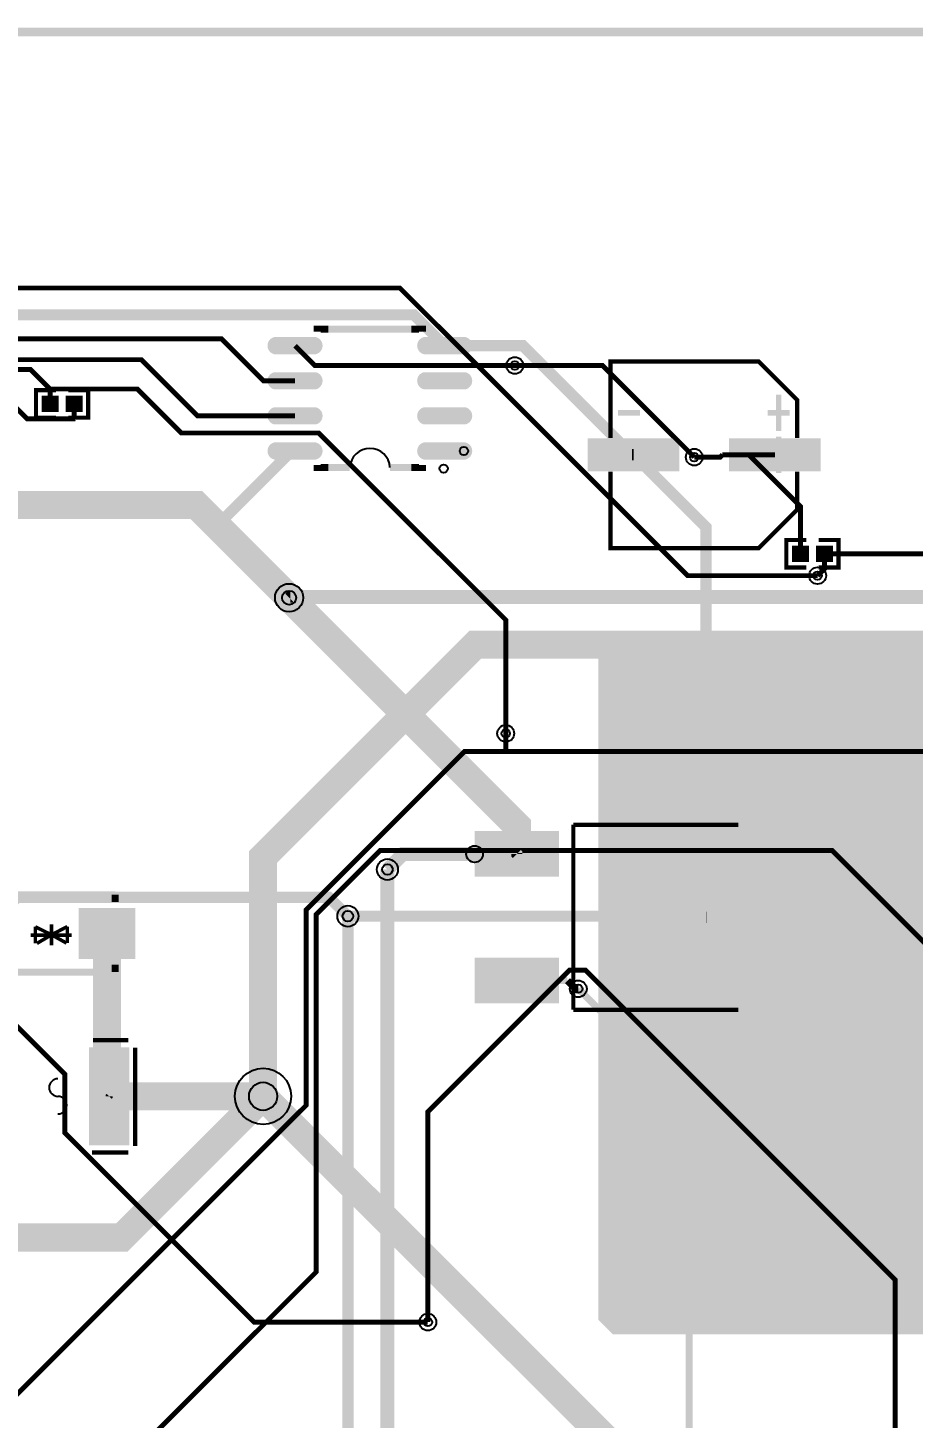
# Model space of a CAD drawing. Header units: millimetres. Extents: x 0 to 210, y -1 to 136.
# Drawn here: x 53.2 to 85.2, y 85.5 to 135.8 of the extents above; entities that cross this region are included whole.
import ezdxf

# ---------------------------------------------------------------- set-up
doc = ezdxf.new("R2010")
doc.units = ezdxf.units.MM
for name, color, linetype, true_color in [('BoardOutLine', 7, 'Continuous', 0xff00ff), ('BottomLayer', 7, 'Continuous', 0x0000ff), ('Document', 7, 'Continuous', 0xffffff), ('Hole', 7, 'Continuous', 0x222222), ('Multi-Layer', 7, 'Continuous', 0xc0c0c0), ('TopLayer', 7, 'Continuous', 0xff0000), ('TopPasteMaskLayer', 7, 'Continuous', 0x808080), ('TopSilkLayer', 7, 'Continuous', 0xffcc00), ('TopSolderMaskLayer', 7, 'Continuous', 0x800080)]:
    doc.layers.add(name, color=color, linetype=linetype, true_color=true_color)

msp = doc.modelspace()

# ---------------------------------------------------------------- hatches: boundary and pattern name
at = {"layer": 'Document'}
for points in [[(80.43731267462522, 119.64884429768858), (80.43731267462522, 120.9688341376683), (80.2393192786385, 120.9688341376683), (80.2393192786385, 119.64884429768858)], [(74.53030226060423, 120.2098298196596), (74.53030226060423, 120.40784861569728), (75.32230124460239, 120.40784861569728), (75.32230124460239, 120.2098298196596)], [(80.73431546863094, 120.2098298196596), (80.73431546863094, 120.40784861569728), (79.94231648463278, 120.40784861569728), (79.94231648463278, 120.2098298196596)]]:
    msp.add_hatch(color=256, dxfattribs=at).paths.add_polyline_path(points)
at = {"layer": 'TopLayer'}
for points in [[(62.16111252222504, 123.97180594361178, -0.7853981633974483), (62.16111252222504, 124.54020828041645), (63.54292608585183, 124.54020828041645, -0.7853981633974483), (63.54292608585183, 123.97180594361178)], [(67.57132334264656, 123.97180594361178, -0.7853981633974483), (67.57132334264656, 124.54020828041645), (68.95313690627381, 124.54020828041645, -0.7853981633974483), (68.95313690627381, 123.97180594361178)], [(62.16111252222504, 122.70180340360672, -0.7853981633974483), (62.16111252222504, 123.27020574041138), (63.54292608585183, 123.27020574041138, -0.7853981633974483), (63.54292608585183, 122.70180340360672)], [(67.57132334264656, 122.70180340360672, -0.7853981633974483), (67.57132334264656, 123.27020574041138), (68.95313690627381, 123.27020574041138, -0.7853981633974483), (68.95313690627381, 122.70180340360672)], [(54.28188976377942, 121.8778003556007), (54.28188976377942, 122.41780543561094), (53.716256032511865, 122.41780543561094), (53.716256032511865, 121.8778003556007)], [(54.58191516383022, 121.8778003556007), (54.58191516383022, 122.41780543561094), (55.14754889509777, 122.41780543561094), (55.14754889509777, 121.8778003556007)], [(62.16111252222504, 121.43180086360165, -0.7853981633974483), (62.16111252222504, 122.00020320040632), (63.54292608585183, 122.00020320040632, -0.7853981633974483), (63.54292608585183, 121.43180086360165)], [(67.57132334264656, 121.43180086360165, -0.7853981633974483), (67.57132334264656, 122.00020320040632), (68.95313690627381, 122.00020320040632, -0.7853981633974483), (68.95313690627381, 121.43180086360165)], [(62.16111252222504, 120.16179832359659, -0.7853981633974483), (62.16111252222504, 120.73020066040125), (63.54292608585183, 120.73020066040125, -0.7853981633974483), (63.54292608585183, 120.16179832359659)], [(67.57132334264656, 120.16179832359659, -0.7853981633974483), (67.57132334264656, 120.73020066040125), (68.95313690627381, 120.73020066040125, -0.7853981633974483), (68.95313690627381, 120.16179832359659)], [(76.72230124460248, 119.7338328676658), (73.46230632461265, 119.7338328676658), (73.46230632461265, 120.88384556769108), (76.72230124460248, 120.88384556769108)], [(81.83228346456667, 119.7338328676658), (78.57228854457685, 119.7338328676658), (78.57228854457685, 120.88384556769108), (81.83228346456667, 120.88384556769108)], [(81.40914401828786, 116.99743459486922), (81.40914401828786, 116.45742951485897), (80.84351028702054, 116.45742951485897), (80.84351028702054, 116.99743459486922)], [(81.70916941833866, 116.99743459486922), (81.70916941833866, 116.45742951485897), (82.27480314960599, 116.45742951485897), (82.27480314960599, 116.99743459486922)], [(73.81254762509502, 113.8938277876556), (73.81254762509502, 89.02717805435611), (74.34594869189732, 88.49377698755404), (90.75438150876289, 88.49377698755404), (90.98298196596397, 88.72237744475478), (90.98298196596397, 113.43662687325377), (90.47498094996195, 113.9446278892558)], [(72.3716281432562, 105.0704343408687), (69.3716281432562, 105.0704343408687), (69.3716281432562, 106.67043434086861), (72.3716281432562, 106.67043434086861)], [(80.81968503936992, 100.68036576073155), (74.6196850393701, 100.68036576073155), (74.6196850393701, 106.48036576073162), (80.81968503936992, 106.48036576073162)], [(55.05090170180324, 103.89616459232911), (57.05090170180324, 103.89616459232911), (57.05090170180324, 102.09616459232916), (55.05090170180324, 102.09616459232916)], [(72.37165354330682, 100.49029718059433), (69.37165354330705, 100.49029718059433), (69.37165354330705, 102.09029718059435), (72.37165354330682, 102.09029718059435)], [(55.42951485902972, 98.85295910591822), (55.42951485902972, 95.35374650749293), (56.83616967233911, 95.35374650749293), (56.83616967233911, 98.85295910591822)]]:
    msp.add_hatch(color=256, dxfattribs=at).paths.add_polyline_path(points)
at = {"layer": 'TopPasteMaskLayer'}
for points in [[(62.16111252222504, 123.97180594361178, -0.7853981633974483), (62.16111252222504, 124.54020828041645), (63.54292608585183, 124.54020828041645, -0.7853981633974483), (63.54292608585183, 123.97180594361178)], [(67.57132334264656, 123.97180594361178, -0.7853981633974483), (67.57132334264656, 124.54020828041645), (68.95313690627381, 124.54020828041645, -0.7853981633974483), (68.95313690627381, 123.97180594361178)], [(62.16111252222504, 122.70180340360672, -0.7853981633974483), (62.16111252222504, 123.27020574041138), (63.54292608585183, 123.27020574041138, -0.7853981633974483), (63.54292608585183, 122.70180340360672)], [(67.57132334264656, 122.70180340360672, -0.7853981633974483), (67.57132334264656, 123.27020574041138), (68.95313690627381, 123.27020574041138, -0.7853981633974483), (68.95313690627381, 122.70180340360672)], [(54.29690119380234, 121.91780543561094), (54.29690119380234, 122.3778003556007), (54.25689611379198, 122.41780543561094), (53.756261112522225, 122.41780543561094), (53.716256032511865, 122.3778003556007), (53.716256032511865, 121.91780543561094), (53.756261112522225, 121.8778003556007), (54.25689611379198, 121.8778003556007)], [(54.56690373380752, 121.91780543561094), (54.56690373380752, 122.3778003556007), (54.60690881381743, 122.41780543561094), (55.10754381508741, 122.41780543561094), (55.14754889509777, 122.3778003556007), (55.14754889509777, 121.91780543561094), (55.10754381508741, 121.8778003556007), (54.60690881381743, 121.8778003556007)], [(62.16111252222504, 121.43180086360165, -0.7853981633974483), (62.16111252222504, 122.00020320040632), (63.54292608585183, 122.00020320040632, -0.7853981633974483), (63.54292608585183, 121.43180086360165)], [(67.57132334264656, 121.43180086360165, -0.7853981633974483), (67.57132334264656, 122.00020320040632), (68.95313690627381, 122.00020320040632, -0.7853981633974483), (68.95313690627381, 121.43180086360165)], [(62.16111252222504, 120.16179832359659, -0.7853981633974483), (62.16111252222504, 120.73020066040125), (63.54292608585183, 120.73020066040125, -0.7853981633974483), (63.54292608585183, 120.16179832359659)], [(67.57132334264656, 120.16179832359659, -0.7853981633974483), (67.57132334264656, 120.73020066040125), (68.95313690627381, 120.73020066040125, -0.7853981633974483), (68.95313690627381, 120.16179832359659)], [(76.72230124460248, 119.7338328676658), (73.46230632461265, 119.7338328676658), (73.46230632461265, 120.88384556769108), (76.72230124460248, 120.88384556769108)], [(81.83228346456667, 119.7338328676658), (78.57228854457685, 119.7338328676658), (78.57228854457685, 120.88384556769108), (81.83228346456667, 120.88384556769108)], [(81.42415544831078, 116.95742951485909), (81.42415544831078, 116.49743459486922), (81.38415036830065, 116.45742951485897), (80.88351536703044, 116.45742951485897), (80.84351028702054, 116.49743459486922), (80.84351028702054, 116.95742951485909), (80.88351536703044, 116.99743459486922), (81.38415036830065, 116.99743459486922)], [(81.69415798831596, 116.95742951485909), (81.69415798831596, 116.49743459486922), (81.73416306832587, 116.45742951485897), (82.23479806959608, 116.45742951485897), (82.27480314960599, 116.49743459486922), (82.27480314960599, 116.95742951485909), (82.23479806959608, 116.99743459486922), (81.73416306832587, 116.99743459486922)], [(72.3716281432562, 105.0704343408687), (69.3716281432562, 105.0704343408687), (69.3716281432562, 106.67043434086861), (72.3716281432562, 106.67043434086861)], [(80.81968503936992, 100.68036576073155), (74.6196850393701, 100.68036576073155), (74.6196850393701, 106.48036576073162), (80.81968503936992, 106.48036576073162)], [(55.05090170180324, 103.89616459232911), (57.05090170180324, 103.89616459232911), (57.05090170180324, 102.09616459232916), (55.05090170180324, 102.09616459232916)], [(72.37165354330682, 100.49029718059433), (69.37165354330705, 100.49029718059433), (69.37165354330705, 102.09029718059435), (72.37165354330682, 102.09029718059435)], [(55.42951485902972, 98.7529591059182), (55.42951485902972, 97.798221996444), (55.52951485902963, 97.69822199644398), (55.80777241554483, 97.69822199644398), (55.90777241554474, 97.59822199644407), (55.90777241554474, 96.6084836169673), (55.80777241554483, 96.50848361696728), (55.52951485902963, 96.50848361696728), (55.42951485902972, 96.40848361696726), (55.42951485902972, 95.45374650749295), (55.52951485902963, 95.35374650749293), (56.7361696723392, 95.35374650749293), (56.83616967233911, 95.45374650749295), (56.83616967233911, 98.7529591059182), (56.7361696723392, 98.85295910591822), (55.52951485902963, 98.85295910591822)]]:
    msp.add_hatch(color=256, dxfattribs=at).paths.add_polyline_path(points)
at = {"layer": 'TopSilkLayer'}
for points in [[(80.43731267462522, 121.16685293370585), (80.43731267462522, 122.48684277368557), (80.2393192786385, 122.48684277368557), (80.2393192786385, 121.16685293370585)], [(74.53030226060423, 121.72783845567687), (74.53030226060423, 121.9258318516637), (75.32230124460239, 121.9258318516637), (75.32230124460239, 121.72783845567687)], [(80.73431546863094, 121.72783845567687), (80.73431546863094, 121.9258318516637), (79.94231648463278, 121.9258318516637), (79.94231648463278, 121.72783845567687)]]:
    msp.add_hatch(color=256, dxfattribs=at).paths.add_polyline_path(points)
at = {"layer": 'TopSolderMaskLayer'}
for points in [[(62.09936377061081, 123.94640589281168, -0.7853981633974483), (62.09936377061081, 124.56560833121655), (63.60467483746629, 124.56560833121655, -0.7853981633974483), (63.60467483746629, 123.94640589281168)], [(67.50957459103188, 123.94640589281168, -0.7853981633974483), (67.50957459103188, 124.56560833121655), (69.01488565788827, 124.56560833121655, -0.7853981633974483), (69.01488565788827, 123.94640589281168)], [(62.09936377061081, 122.67640335280662, -0.7853981633974483), (62.09936377061081, 123.29560579121149), (63.60467483746629, 123.29560579121149, -0.7853981633974483), (63.60467483746629, 122.67640335280662)], [(67.50957459103188, 122.67640335280662, -0.7853981633974483), (67.50957459103188, 123.29560579121149), (69.01488565788827, 123.29560579121149, -0.7853981633974483), (69.01488565788827, 122.67640335280662)], [(54.30728753347921, 121.85240030480065), (54.30728753347921, 122.44320548641099), (53.69085598171182, 122.44320548641099), (53.69085598171182, 121.85240030480065)], [(54.556517394130196, 121.85240030480065), (54.556517394130196, 122.44320548641099), (55.17294894589804, 122.44320548641099), (55.17294894589804, 121.85240030480065)], [(62.09936377061081, 121.40640081280155, -0.7853981633974483), (62.09936377061081, 122.02560325120642), (63.60467483746629, 122.02560325120642, -0.7853981633974483), (63.60467483746629, 121.40640081280155)], [(67.50957459103188, 121.40640081280155, -0.7853981633974483), (67.50957459103188, 122.02560325120642), (69.01488565788827, 122.02560325120642, -0.7853981633974483), (69.01488565788827, 121.40640081280155)], [(62.09936377061081, 120.13639827279648, -0.7853981633974483), (62.09936377061081, 120.75560071120135), (63.60467483746629, 120.75560071120135, -0.7853981633974483), (63.60467483746629, 120.13639827279648)], [(67.50957459103188, 120.13639827279648, -0.7853981633974483), (67.50957459103188, 120.75560071120135), (69.01488565788827, 120.75560071120135, -0.7853981633974483), (69.01488565788827, 120.13639827279648)], [(76.74770129540275, 119.70843281686564), (73.43690627381238, 119.70843281686564), (73.43690627381238, 120.90924561849124), (76.74770129540275, 120.90924561849124)], [(81.85768351536694, 119.70843281686564), (78.5468884937768, 119.70843281686564), (78.5468884937768, 120.90924561849124), (81.85768351536694, 120.90924561849124)], [(81.43454178798788, 117.02283464566926), (81.43454178798788, 116.43202946405893), (80.81811023622026, 116.43202946405893), (80.81811023622026, 117.02283464566926)], [(81.68377164863887, 117.02283464566926), (81.68377164863887, 116.43202946405893), (82.30020320040626, 116.43202946405893), (82.30020320040626, 117.02283464566926)], [(72.39702905427293, 105.04503429006866), (69.34622895267285, 105.04503429006866), (69.34622895267285, 106.69583439166877), (72.39702905427293, 106.69583439166877)], [(80.84508509017019, 100.6549657099315), (74.59428498856983, 100.6549657099315), (74.59428498856983, 106.50576581153166), (80.84508509017019, 106.50576581153166)], [(55.0255016510032, 103.92156464312916), (57.07630175260351, 103.92156464312916), (57.07630175260351, 102.07076454152912), (55.0255016510032, 102.07076454152912)], [(72.39705488443224, 100.46489712979428), (69.34625478283215, 100.46489712979428), (69.34625478283215, 102.11569723139439), (72.39705488443224, 102.11569723139439)], [(55.40411159773589, 98.87835915671826), (55.40411159773589, 95.32834645669288), (56.861565595361526, 95.32834645669288), (56.861565595361526, 98.87835915671826)]]:
    msp.add_hatch(color=256, dxfattribs=at).paths.add_polyline_path(points)

# ---------------------------------------------------------------- linework, layer by layer
at = {"layer": 'BoardOutLine', "const_width": 0.25400050800101603}
msp.add_lwpolyline([(-0.08600457200918754, 135.62519685039376), (209.9139954279908, 135.62519685039376), (209.9139954279908, -0.3748031496063504), (-0.08600457200918754, -0.3748031496063504), (-0.08600457200918754, 135.62519685039376)], close=True, dxfattribs=at)
at = {"layer": 'BottomLayer'}
for points, const_width in [([(19.900304800609547, 130.78394716789433), (22.833248666497184, 133.71689103378208), (28.402717805435486, 133.71689103378208), (35.777114554229, 126.34249428498856), (66.63970027940059, 126.34249428498856), (77.04483108966224, 115.93736347472702), (81.74511049022067, 115.93736347472702)], 0.17780035560071122), ([(77.28689357378698, 120.22311404622815), (73.9709169418336, 123.53909067818131), (70.795402590805, 123.53909067818131)], 0.17780035560071122), ([(62.68691897383792, 115.16278892557784), (139.6135128270255, 115.16278892557784), (144.95768351536685, 109.81861823723648), (144.95768351536685, 40.00403860807717), (142.13827787655578, 37.18463296926598), (140.7666751333502, 37.18463296926598)], 0.5080010160020321), ([(62.686944373888764, 115.16291592583184), (62.661036322072505, 115.16291592583184), (62.636652273304435, 115.13853187706377)], 0.40640081280162565), ([(62.686944373888764, 115.16291592583184), (139.61353822707633, 115.16291592583184), (144.9577089154177, 109.81874523749048), (144.9577089154177, 105.61579883159766)], 0.40640081280162565), ([(61.6968249936499, 97.1043688087376), (61.6968249936499, 105.76591313182632), (68.14833629667237, 112.2174244348488), (69.36753873507723, 113.43662687325377), (133.045466090932, 113.43662687325377)], 1.0160020320040641), ([(61.69685039370074, 97.1044958089916), (61.69685039370074, 105.76591313182632), (69.36766573533146, 113.43672847345692), (104.21018542037086, 113.43672847345692)], 0.25400050800101603), ([(70.46875793751587, 110.23073406146807), (70.46875793751587, 109.57871475742957)], 0.17780035560071122), ([(70.46875793751587, 109.57871475742957), (68.97879095758185, 109.57871475742957), (63.25742951485881, 103.85735331470664), (63.25742951485881, 96.78242316484636), (50.43014986029971, 83.95514351028703), (50.08928117856226, 83.95514351028703), (42.417703835407565, 76.28356616713234), (42.417703835407565, 69.95082550165102)], 0.17780035560071122), ([(70.46875793751587, 109.57871475742957), (86.38519177038324, 109.57871475742957), (91.93586487172956, 104.02804165608325)], 0.17780035560071122), ([(55.83375666751317, 82.96809753619505), (63.615062230124295, 90.74940309880628), (63.615062230124295, 103.68488696977386), (65.92773685547377, 105.9975615951231), (82.26784353568678, 105.9975615951231), (92.50812801625602, 95.7572771145542)], 0.17780035560071122), ([(72.89824739649475, 69.951714503429), (66.19253238506462, 76.65742951485902), (66.19253238506462, 105.30861061722123)], 0.5080010160020321), ([(72.89827279654537, 69.951587503175), (66.19240538481063, 76.65745491490986), (66.19240538481063, 105.30871221742439)], 0.40640081280162565), ([(66.19265938531862, 105.30871221742439), (66.19240538481063, 105.30871221742439)], 0.40640081280162565), ([(70.35775971551948, 69.95082550165102), (64.76314452628912, 75.54544069088138), (64.76314452628912, 103.62037084074166)], 0.40640081280162565), ([(84.54800609601216, 66.82433324866645), (84.54800609601216, 90.47127254254508), (73.3559817119633, 101.66329692659383), (72.77254254508489, 101.66329692659383), (67.65163830327651, 96.54239268478534), (67.65163830327651, 88.93888747777498)], 0.17780035560071122), ([(76.98768097536185, 59.8172212344424), (77.10020320040644, 59.929743459486986), (77.10020320040644, 96.98663957327915), (73.09232918465818, 100.99451358902718)], 0.25400050800101603), ([(61.696723393446746, 97.10439420878834), (56.59131318262621, 91.99898399796791), (34.08686817373632, 91.99898399796791), (25.933299466598783, 83.8454152908306), (25.933299466598783, 79.70533401066803)], 1.0160020320040641), ([(61.69685039370074, 97.1044958089916), (56.591440182880206, 91.99908559817118), (34.08699517399032, 91.99908559817118)], 0.25400050800101603)]:
    msp.add_lwpolyline(points, dxfattribs=dict(at, const_width=const_width))
at = {"layer": 'Document'}
for centre, radius in [((68.95717551435087, 120.44599949199892), 0.15011430022860048), ((69.34274828549633, 105.86637033274064), 0.29997459994919995)]:
    msp.add_circle(centre, radius, dxfattribs=at)
at = {"layer": 'Hole'}
for centre, radius in [((70.79537719075415, 123.53896367792731), 0.15240030480060962), ((77.28686817373614, 120.22298704597415), 0.15240030480060962), ((81.74508509017005, 115.93723647447291), 0.15240030480060962), ((62.63662687325359, 115.13840487680977), 0.25400050800101603), ((70.46873253746503, 110.23060706121407), 0.15240030480060962), ((66.19263398526778, 105.30858521717039), 0.19050038100076203), ((64.76311912623828, 103.62024384048766), 0.19050038100076203), ((73.09230378460734, 100.99438658877318), 0.15240030480060962), ((61.6968249936499, 97.1043688087376), 0.5080010160020321), ((67.65161290322567, 88.93876047752087), 0.15240030480060962)]:
    msp.add_circle(centre, radius, dxfattribs=at)
at = {"layer": 'Multi-Layer'}
for centre, radius in [((70.79537719075415, 123.53896367792731), 0.30480060960121924), ((77.28686817373614, 120.22298704597415), 0.30480060960121924), ((81.74508509017005, 115.93723647447291), 0.30480060960121924), ((62.63662687325359, 115.13840487680977), 0.5080010160020321), ((70.46873253746503, 110.23060706121407), 0.30480060960121924), ((66.19263398526778, 105.30858521717039), 0.38100076200152405), ((64.76311912623828, 103.62024384048766), 0.38100076200152405), ((73.09230378460734, 100.99438658877318), 0.30480060960121924), ((61.6968249936499, 97.1043688087376), 1.0160020320040641), ((67.65161290322567, 88.93876047752087), 0.30480060960121924)]:
    msp.add_circle(centre, radius, dxfattribs=at)
at = {"layer": 'TopLayer'}
for points, const_width in [([(62.852044704089394, 121.71612903225798), (59.32626365252713, 121.71612903225798), (57.29324358648705, 123.74914909829818), (46.381127762255346, 123.74914909829818), (42.985648971297906, 127.14462788925584), (42.985648971297906, 128.81569723139444), (42.58940817881626, 129.21193802387597), (42.00292100584193, 129.21193802387597), (41.510414020827966, 128.71943103886213), (31.964058928117765, 128.71943103886213), (30.48272796545575, 130.2007620015239), (28.70167640335285, 130.2007620015239)], 0.17780035560071122), ([(51.25946151892276, 125.36967233934467), (67.14871729743459, 125.36967233934467), (68.26225552451092, 124.25613411226823)], 0.40640081280162565), ([(62.852044704089394, 122.98613157226316), (61.709804419608645, 122.98613157226316), (60.193675387350595, 124.50226060452121), (52.78905257810493, 124.50226060452121)], 0.17780035560071122), ([(62.852044704089394, 124.25613411226823), (63.56908813817631, 123.53909067818131), (70.795402590805, 123.53909067818131)], 0.17780035560071122), ([(68.26225552451092, 124.25613411226823), (71.08674117348232, 124.25613411226823), (75.03390906781806, 120.30896621793238)], 0.40640081280162565), ([(53.999110998221795, 122.68488696977397), (53.29248158496284, 123.3915163830327), (43.53454406908804, 123.3915163830327), (43.254635509270884, 123.67142494284997)], 0.17780035560071122), ([(70.46875793751587, 110.23073406146807), (70.46875793751587, 114.33741427482857), (63.70828041656068, 121.09789179578365), (58.73698247396487, 121.09789179578365), (57.14820929641837, 122.68666497332993), (54.00088900177798, 122.68666497332993), (53.999110998221795, 122.68488696977397)], 0.17780035560071122), ([(53.999110998221795, 122.14792989585987), (53.999110998221795, 122.68488696977397)], 0.17780035560071122), ([(52.52641605283202, 122.25130810261612), (53.168529337058544, 121.6091948183896), (54.86296672593312, 121.6091948183896), (54.8647447294893, 121.61097282194567)], 0.17780035560071122), ([(54.8647447294893, 122.14792989585987), (54.8647447294893, 121.61097282194567)], 0.17780035560071122), ([(62.852044704089394, 120.44612649225292), (62.73266446532875, 120.44612649225292), (60.03086106172191, 117.74432308864618)], 0.40640081280162565), ([(75.09232918465818, 120.30896621793238), (75.03390906781806, 120.30896621793238)], 0.40640081280162565), ([(77.70701041402071, 103.58049276098541), (77.70701041402071, 117.69428498856996), (75.09232918465818, 120.30896621793238)], 0.40640081280162565), ([(77.28689357378698, 120.22311404622815), (78.21958343916685, 120.22311404622815), (78.3054356108712, 120.30896621793238)], 0.17780035560071122), ([(79.2538735077469, 120.30896621793238), (78.3054356108712, 120.30896621793238)], 0.17780035560071122), ([(80.2023114046226, 120.30896621793238), (79.2538735077469, 120.30896621793238)], 0.17780035560071122), ([(79.2538735077469, 120.30896621793238), (81.12636525273047, 118.43647447294893), (81.12636525273047, 116.72755905511815)], 0.17780035560071122), ([(32.893040386080656, 110.48082296164591), (34.34089408178784, 111.9286004572009), (34.34089408178784, 117.75461010922015), (35.0774701549401, 118.49126238252472), (59.28366776733537, 118.49126238252472), (70.87106934213853, 106.90386080772157), (70.87106934213853, 105.87145034290074)], 1.0160020320040641), ([(32.892938785877504, 110.48092456184918), (34.340995681991444, 111.9287274574549), (34.340995681991444, 117.75473710947415), (35.0775971551941, 118.49133858267714), (59.283591567183066, 118.49133858267714), (60.03086106172191, 117.74432308864618)], 0.40640081280162565), ([(60.03086106172191, 117.74432308864618), (62.636652273304435, 115.13853187706377)], 0.40640081280162565), ([(81.74511049022067, 115.93736347472702), (81.99199898399797, 116.18425196850387), (81.99199898399797, 116.72755905511815)], 0.17780035560071122), ([(81.99199898399797, 116.72755905511815), (88.23355346710673, 116.72755905511815), (91.93586487172956, 113.02524765049532), (91.93586487172956, 112.39812039624076)], 0.17780035560071122), ([(62.636652273304435, 115.13853187706377), (70.87109474218937, 106.90383540767084), (70.87109474218937, 105.87157734315463)], 0.40640081280162565), ([(66.19253238506462, 105.30861061722123), (66.75539751079509, 105.87147574295147), (70.87109474218937, 105.87147574295147)], 0.5080010160020321), ([(66.19265938531862, 105.30871221742439), (66.75552451104909, 105.87157734315463), (70.87109474218937, 105.87157734315463)], 0.40640081280162565), ([(70.87160274320536, 105.87056134112265), (70.87109474218937, 105.87106934213864), (70.87109474218937, 105.87157734315463)], 0.40640081280162565), ([(66.19240538481063, 105.30871221742439), (66.19265938531862, 105.30871221742439)], 0.40640081280162565), ([(64.76314452628912, 103.62037084074166), (64.08039116078226, 104.30312420624841), (52.80505461010898, 104.30312420624841), (52.05143510287007, 103.54950469900939)], 0.40640081280162565), ([(64.76314452628912, 103.62037084074166), (74.17310134620266, 103.62037084074166), (74.21297942595879, 103.58049276098541)], 0.40640081280162565), ([(77.70701041402071, 103.58049276098541), (74.21297942595879, 103.58049276098541)], 0.40640081280162565), ([(77.71971043942062, 103.58049276098541), (77.70701041402071, 103.58049276098541)], 0.40640081280162565), ([(77.71971043942062, 103.58049276098541), (81.22644145288291, 103.58049276098541)], 0.40640081280162565), ([(81.22644145288291, 103.58049276098541), (81.22644145288291, 101.7991871983744), (83.59525019050034, 99.43037846075686)], 0.40640081280162565), ([(22.492887985775724, 87.22235204470417), (24.510160020319972, 85.20508001016003), (42.09283718567417, 85.20508001016003), (44.64351028702049, 87.75575311150624), (44.64351028702049, 103.21905003810002), (44.83375666751317, 103.40929641859282), (49.03009906019793, 103.40929641859282), (54.53175006350011, 97.90764541529086), (54.53175006350011, 95.78293116586235), (61.37579375158748, 88.93888747777498), (67.65163830327651, 88.93888747777498)], 0.17780035560071122), ([(56.13319786639545, 97.1043688087376), (56.051308102616076, 97.1862585725172), (56.051308102616076, 102.99720599441196)], 1.0160020320040641), ([(56.05143510287007, 100.97597155194308), (56.050927101854086, 100.97647955295906), (56.050927101854086, 102.99629159258325)], 0.25400050800101603), ([(56.05143510287007, 100.97597155194308), (56.05143510287007, 102.99730759461522)], 0.25400050800101603), ([(56.133223266446294, 97.1044958089916), (56.05143510287007, 97.18628397256794), (56.05143510287007, 100.97597155194308)], 0.25400050800101603), ([(70.87160274320536, 101.29042418084839), (72.70218440436861, 101.29042418084839)], 0.25400050800101603), ([(73.09232918465818, 100.99451358902718), (72.99809499618982, 100.99451358902718), (72.70218440436861, 101.29042418084839)], 0.25400050800101603), ([(83.59525019050034, 99.43037846075686), (86.53937007873992, 96.48625857251716), (91.73215646431277, 96.48625857251716)], 0.40640081280162565), ([(56.13335026670029, 97.10439420878834), (61.696723393446746, 97.10439420878834), (75.43825247650489, 83.3628651257302), (75.43825247650489, 69.951714503429)], 1.0160020320040641), ([(56.1329692659383, 97.10347980695951), (56.133223266446294, 97.10373380746762), (56.133223266446294, 97.1044958089916)], 0.25400050800101603), ([(56.133477266954515, 97.1044958089916), (56.133223266446294, 97.1044958089916)], 0.25400050800101603), ([(56.133477266954515, 97.1044958089916), (61.69685039370074, 97.1044958089916)], 0.25400050800101603), ([(61.69685039370074, 97.1044958089916), (75.4382778765555, 83.36281432562862), (75.4382778765555, 74.46746253492506)], 0.25400050800101603)]:
    msp.add_lwpolyline(points, dxfattribs=dict(at, const_width=const_width))
at = {"layer": 'TopSilkLayer', "const_width": 0.25400050800101603}
msp.add_lwpolyline([(134.29626619253213, 64.20121920243832), (28.09639319278631, 64.20121920243832), (28.09639319278631, 135.5662433324867), (134.29626619253213, 135.5662433324867), (134.29626619253213, 64.20121920243832)], close=True, dxfattribs=at)
at = {"layer": 'TopSilkLayer'}
for points, const_width in [([(64.05712471424931, 124.85100330200657), (63.65212090424188, 124.85100330200657), (63.65212090424188, 124.7595885191771)], 0.25400050800101603), ([(64.05712471424931, 124.85100330200657), (67.05712471424931, 124.85100330200657)], 0.25400050800101603), ([(67.05712471424931, 124.85100330200657), (67.46212852425697, 124.85100330200657), (67.46212852425697, 124.7595885191771)], 0.25400050800101603), ([(74.256134112268, 120.91625603251202), (74.256134112268, 123.68501397002797), (79.6123444246889, 123.68501397002797), (81.00848361696717, 122.28887477774947), (81.00848361696717, 120.91625603251202)], 0.15240030480060962), ([(54.20568961137906, 121.64919989839973), (53.48765557531124, 121.64919989839973), (53.48765557531124, 122.64640589281169), (54.20568961137906, 122.64640589281169)], 0.15240030480060962), ([(54.65811531623058, 121.64919989839973), (55.376149352298626, 121.64919989839973), (55.376149352298626, 122.64640589281169), (54.65811531623058, 122.64640589281169)], 0.15240030480060962), ([(64.05712471424931, 119.85100330200657), (63.65212090424188, 119.85100330200657), (63.65212090424188, 119.94241808483616)], 0.25400050800101603), ([(64.05712471424931, 119.85100330200657), (64.83083566167124, 119.85100330200657)], 0.25400050800101603), ([(67.05712471424931, 119.85100330200657), (66.28369316738622, 119.85100330200657)], 0.25400050800101603), ([(67.05712471424931, 119.85100330200657), (67.46212852425697, 119.85100330200657), (67.46212852425697, 119.94241808483616)], 0.25400050800101603), ([(74.256134112268, 119.70142240284474), (74.256134112268, 116.93266446532891), (79.6123444246889, 116.93266446532891), (81.00848361696717, 118.3288036576073), (81.00848361696717, 119.70142240284474)], 0.15240030480060962), ([(81.3329438658875, 117.22603505207007), (80.61490982981945, 117.22603505207007), (80.61490982981945, 116.22882905765812), (81.3329438658875, 116.22882905765812)], 0.15240030480060962), ([(81.78536957073902, 117.22603505207007), (82.50340360680707, 117.22603505207007), (82.50340360680707, 116.22882905765812), (81.78536957073902, 116.22882905765812)], 0.15240030480060962), ([(78.88044196088367, 106.92656845313695), (72.91300482600946, 106.92656845313695)], 0.15240030480060962), ([(72.91300482600946, 106.92656845313695), (72.91300482600946, 100.23416306832621)], 0.15240030480060962), ([(51.750901701803286, 104.39616459232923), (56.350901701803195, 104.39616459232923)], 0.25400050800101603), ([(56.350901701803195, 104.39616459232923), (56.350901701803195, 104.12730505461013)], 0.25400050800101603), ([(53.46090932181869, 103.23616967233932), (54.04889509778991, 102.94716789433573)], 0.12700025400050802), ([(53.46090932181869, 103.23616967233932), (53.46090932181869, 102.63616967233929)], 0.12700025400050802), ([(54.04889509778991, 102.94716789433573), (54.04889509778991, 103.32816865633731)], 0.12700025400050802), ([(54.620904241808375, 103.24615189230371), (54.04889509778991, 102.94716789433573)], 0.12700025400050802), ([(54.620904241808375, 103.24615189230371), (54.620904241808375, 102.64615189230369)], 0.12700025400050802), ([(53.29090678181342, 102.93616967233936), (54.78089916179829, 102.93616967233936)], 0.12700025400050802), ([(53.52090424180824, 102.63616967233929), (54.04889509778991, 102.94716789433573)], 0.12700025400050802), ([(54.04889509778991, 102.94716789433573), (54.04889509778991, 102.56616713233427)], 0.12700025400050802), ([(54.5909067818136, 102.64615189230369), (54.04889509778991, 102.94716789433573)], 0.12700025400050802), ([(51.750901701803286, 101.59616459232927), (56.350901701803195, 101.59616459232927)], 0.25400050800101603), ([(56.350901701803195, 101.86502413004825), (56.350901701803195, 101.59616459232927)], 0.25400050800101603), ([(78.88044196088367, 100.23416306832621), (72.91300482600946, 100.23416306832621)], 0.15240030480060962), ([(55.549504699009276, 99.13535687071374), (56.81950723901423, 99.13535687071374)], 0.15240030480060962), ([(57.073507747015356, 95.30558801117604), (57.073507747015356, 98.86159512319023)], 0.15199390398780802), ([(56.81950723901423, 95.07134874269752), (55.51445262890502, 95.07134874269752)], 0.15240030480060962)]:
    msp.add_lwpolyline(points, dxfattribs=dict(at, const_width=const_width))
msp.add_circle((68.22413004826012, 119.81099822199633), 0.15011430022860048, dxfattribs=at)
for centre, radius, start, end in [((65.55712184700928, 119.8112019740347), 0.7276606553213106, 3.1355093184520415, 176.47783904496748), ((54.279502159004096, 97.42085344170687), 0.31750063500127, 90, 270), ((54.279502159004096, 96.78585217170439), 0.31750063500127, 270, 90)]:
    msp.add_arc(centre, radius, start, end, dxfattribs=at)

doc.saveas('drawing.dxf')
